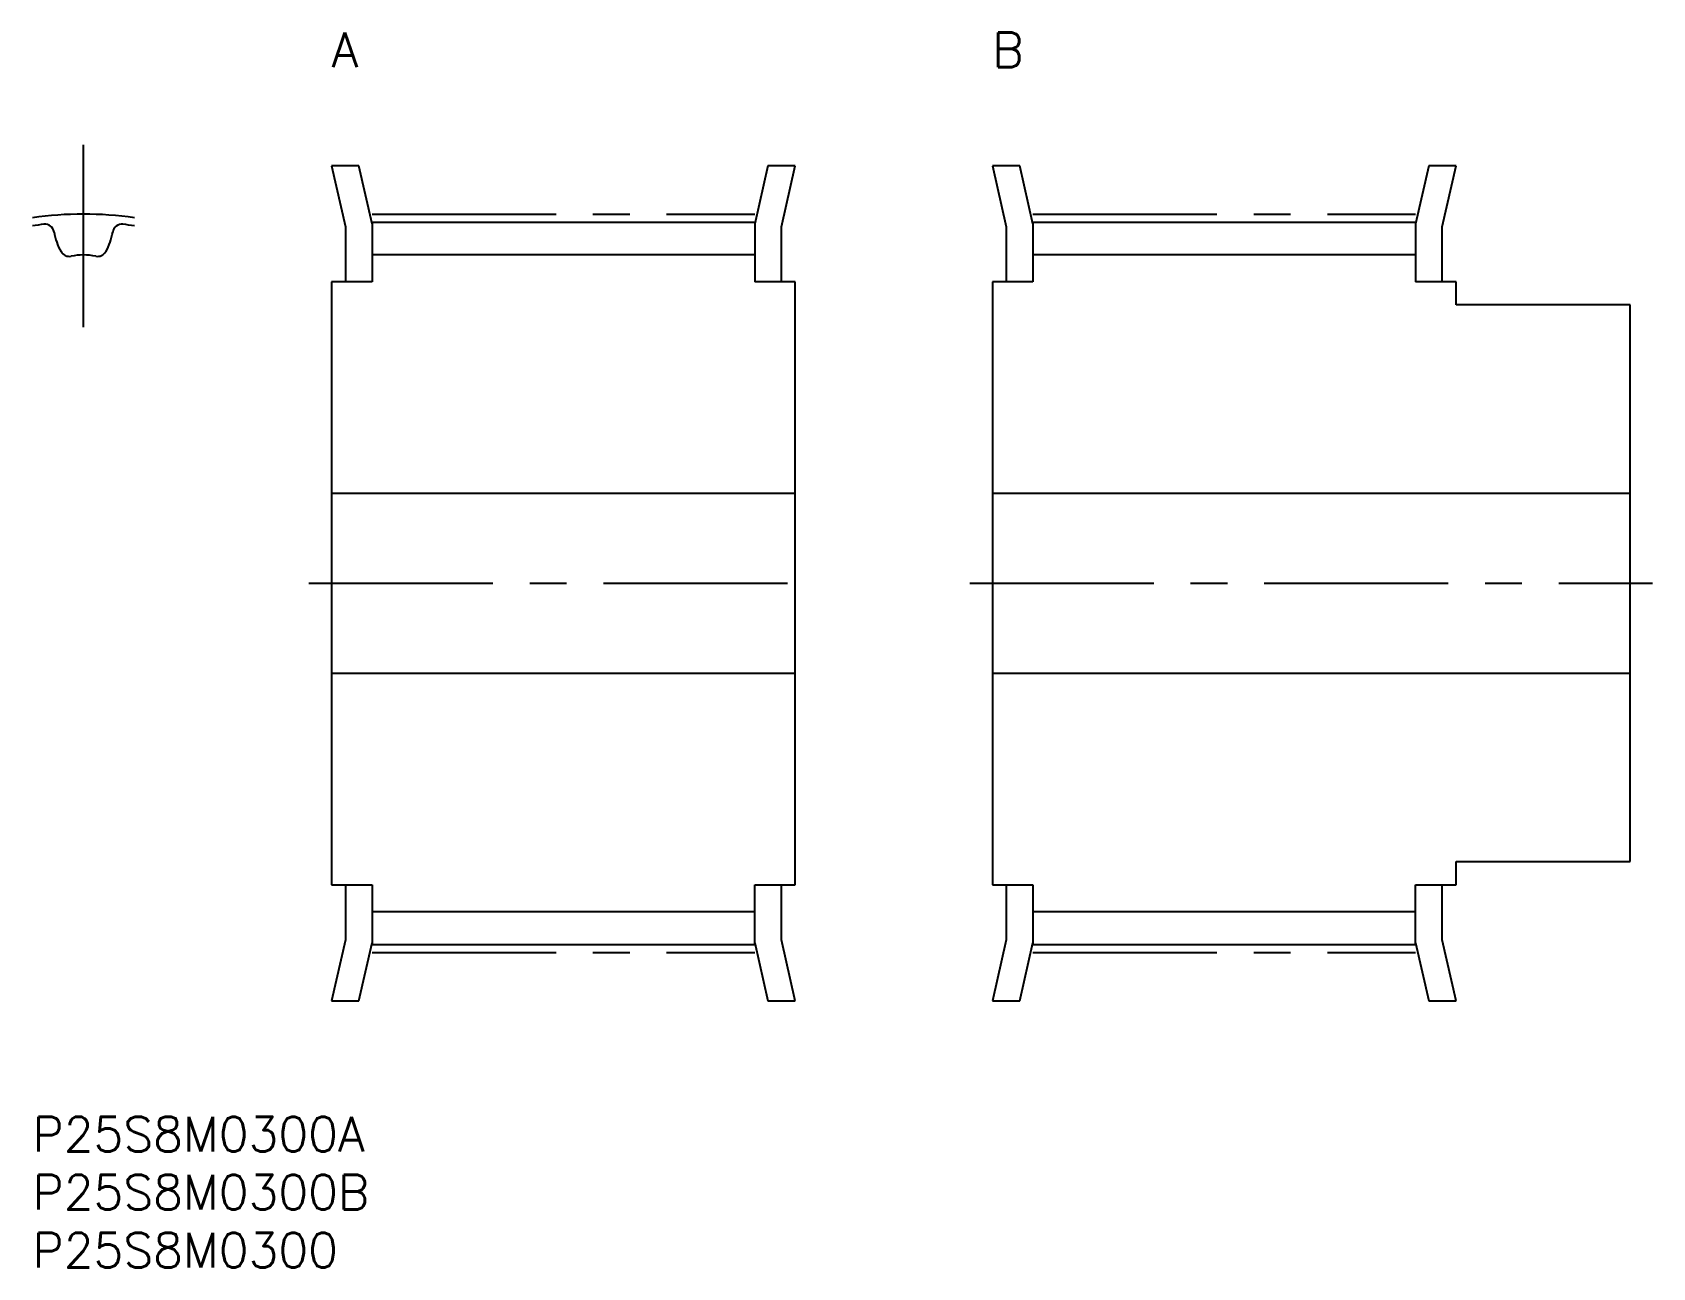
# Model space of a CAD drawing. Extents: x 0 to 140, y -13 to 94.
import ezdxf

# ---------------------------------------------------------------- set-up
doc = ezdxf.new("R2010")
doc.units = 0
doc.header["$LTSCALE"] = 0.5
doc.linetypes.add('CENTER', pattern=[50.8, 31.75, -6.35, 6.35, -6.35])
for name, color, linetype in [('MSM_CENTER', 1, 'CENTER'), ('MSM_CONTINUOUS', 7, 'CONTINUOUS'), ('MSM_PART_NUMBER', 7, 'CONTINUOUS')]:
    doc.layers.add(name, color=color, linetype=linetype)
doc.styles.get("Standard").update_dxf_attribs({"font": 'txt.shx', "height": 3, "bigfont": 'bigfont.shx'})

# ---------------------------------------------------------------- blocks, each defined once
blk = doc.blocks.new('*U31')
at = {"layer": 'MSM_PART_NUMBER'}
blk.add_text('P25S8M0300A', height=3, dxfattribs=at).set_placement((0, -3))
blk = doc.blocks.new('*U32')
at = {"layer": 'MSM_PART_NUMBER'}
blk.add_text('P25S8M0300B', height=3, dxfattribs=at).set_placement((0, -8))
blk = doc.blocks.new('*U33')
at = {"layer": 'MSM_PART_NUMBER'}
blk.add_text('P25S8M0300', height=3, dxfattribs=at).set_placement((0, -13))
blk = doc.blocks.new('*U34')
at = {"layer": 'MSM_PART_NUMBER'}
blk.add_text('A', height=3, dxfattribs=at).set_placement((25.8, 90.5))
blk = doc.blocks.new('*U35')
at = {"layer": 'MSM_PART_NUMBER'}
blk.add_text('B', height=3, dxfattribs=at).set_placement((82.8, 90.5))

msp = doc.modelspace()

# ---------------------------------------------------------------- linework, layer by layer
at = {"layer": 'MSM_CENTER'}
for p, q in [((4.4, 68.09), (4.4, 83.8)), ((29.3, 77.83), (62.3, 77.83)), ((86.3, 77.83), (119.3, 77.83)), ((23.85, 46), (67.75, 46)), ((80.85, 46), (139.75, 46)), ((29.3, 14.17), (62.3, 14.17)), ((86.3, 14.17), (119.3, 14.17))]:
    msp.add_line(p, q, dxfattribs=at)
msp.add_arc((4.4, 46), 31.83, 82.0554, 97.9446, dxfattribs=at)
at = {"layer": 'MSM_CONTINUOUS'}
for p, q in [((28.16, 82), (25.8, 82)), ((25.8, 82), (27, 76.74)), ((29.3, 77), (28.16, 82)), ((63.44, 82), (62.3, 77)), ((65.8, 82), (63.44, 82)), ((64.6, 76.74), (65.8, 82)), ((85.16, 82), (82.8, 82)), ((82.8, 82), (84, 76.74)), ((86.3, 77), (85.16, 82)), ((120.44, 82), (119.3, 77)), ((122.8, 82), (120.44, 82)), ((121.6, 76.74), (122.8, 82)), ((29.3, 77.14), (29.3, 72)), ((29.3, 77.14), (62.3, 77.14)), ((62.3, 77.14), (62.3, 72)), ((86.3, 77.14), (86.3, 72)), ((86.3, 77.14), (119.3, 77.14)), ((119.3, 77.14), (119.3, 72)), ((27, 76.74), (27, 72)), ((64.6, 72), (64.6, 76.74)), ((84, 76.74), (84, 72)), ((121.6, 72), (121.6, 76.74)), ((62.3, 74.32), (29.3, 74.32)), ((119.3, 74.32), (86.3, 74.32)), ((25.8, 72), (25.8, 20)), ((29.3, 72), (25.8, 72)), ((65.8, 72), (62.3, 72)), ((65.8, 20), (65.8, 72)), ((82.8, 72), (82.8, 20)), ((86.3, 72), (82.8, 72)), ((122.8, 72), (119.3, 72)), ((122.8, 70), (122.8, 72)), ((137.8, 70), (122.8, 70)), ((137.8, 22), (137.8, 70)), ((65.8, 53.75), (25.8, 53.75)), ((137.8, 53.75), (82.8, 53.75)), ((25.8, 38.25), (65.8, 38.25)), ((82.8, 38.25), (137.8, 38.25)), ((122.8, 20), (122.8, 22)), ((122.8, 22), (137.8, 22)), ((25.8, 20), (29.3, 20)), ((27, 20), (27, 15.26)), ((29.3, 20), (29.3, 14.86)), ((62.3, 14.86), (62.3, 20)), ((62.3, 20), (65.8, 20)), ((64.6, 15.26), (64.6, 20)), ((82.8, 20), (86.3, 20)), ((84, 20), (84, 15.26)), ((86.3, 20), (86.3, 14.86)), ((119.3, 14.86), (119.3, 20)), ((119.3, 20), (122.8, 20)), ((121.6, 15.26), (121.6, 20)), ((62.3, 17.68), (29.3, 17.68)), ((119.3, 17.68), (86.3, 17.68)), ((27, 15.26), (25.8, 10)), ((28.16, 10), (29.3, 15)), ((29.3, 14.86), (62.3, 14.86)), ((62.3, 15), (63.44, 10)), ((65.8, 10), (64.6, 15.26)), ((84, 15.26), (82.8, 10)), ((85.16, 10), (86.3, 15)), ((86.3, 14.86), (119.3, 14.86)), ((119.3, 15), (120.44, 10)), ((122.8, 10), (121.6, 15.26)), ((25.8, 10), (28.16, 10)), ((63.44, 10), (65.8, 10)), ((82.8, 10), (85.16, 10)), ((120.44, 10), (122.8, 10))]:
    msp.add_line(p, q, dxfattribs=at)
for centre, radius, start, end in [((4.4, 46), 31.14, 96.2795, 98.1205), ((1.08, 76.16), 0.8, 9.4204, 96.2795), ((7.72, 76.16), 0.8, 83.7205, 170.5796), ((4.4, 46), 31.14, 81.8795, 83.7205), ((7, 77.14), 5.2, 189.4204, 209.3753), ((1.8, 77.14), 5.2, 330.6247, 350.5796), ((3.17, 74.99), 0.8, 209.3753, 281.8712), ((4.4, 69.11), 5.2, 78.1288, 101.8712), ((5.63, 74.99), 0.8, 258.1288, 330.6247)]:
    msp.add_arc(centre, radius, start, end, dxfattribs=at)

# ---------------------------------------------------------------- block references
for name in ['*U34', '*U35', '*U31', '*U32', '*U33']:
    msp.add_blockref(name, (0, 0), dxfattribs=at)

doc.saveas('drawing.dxf')
